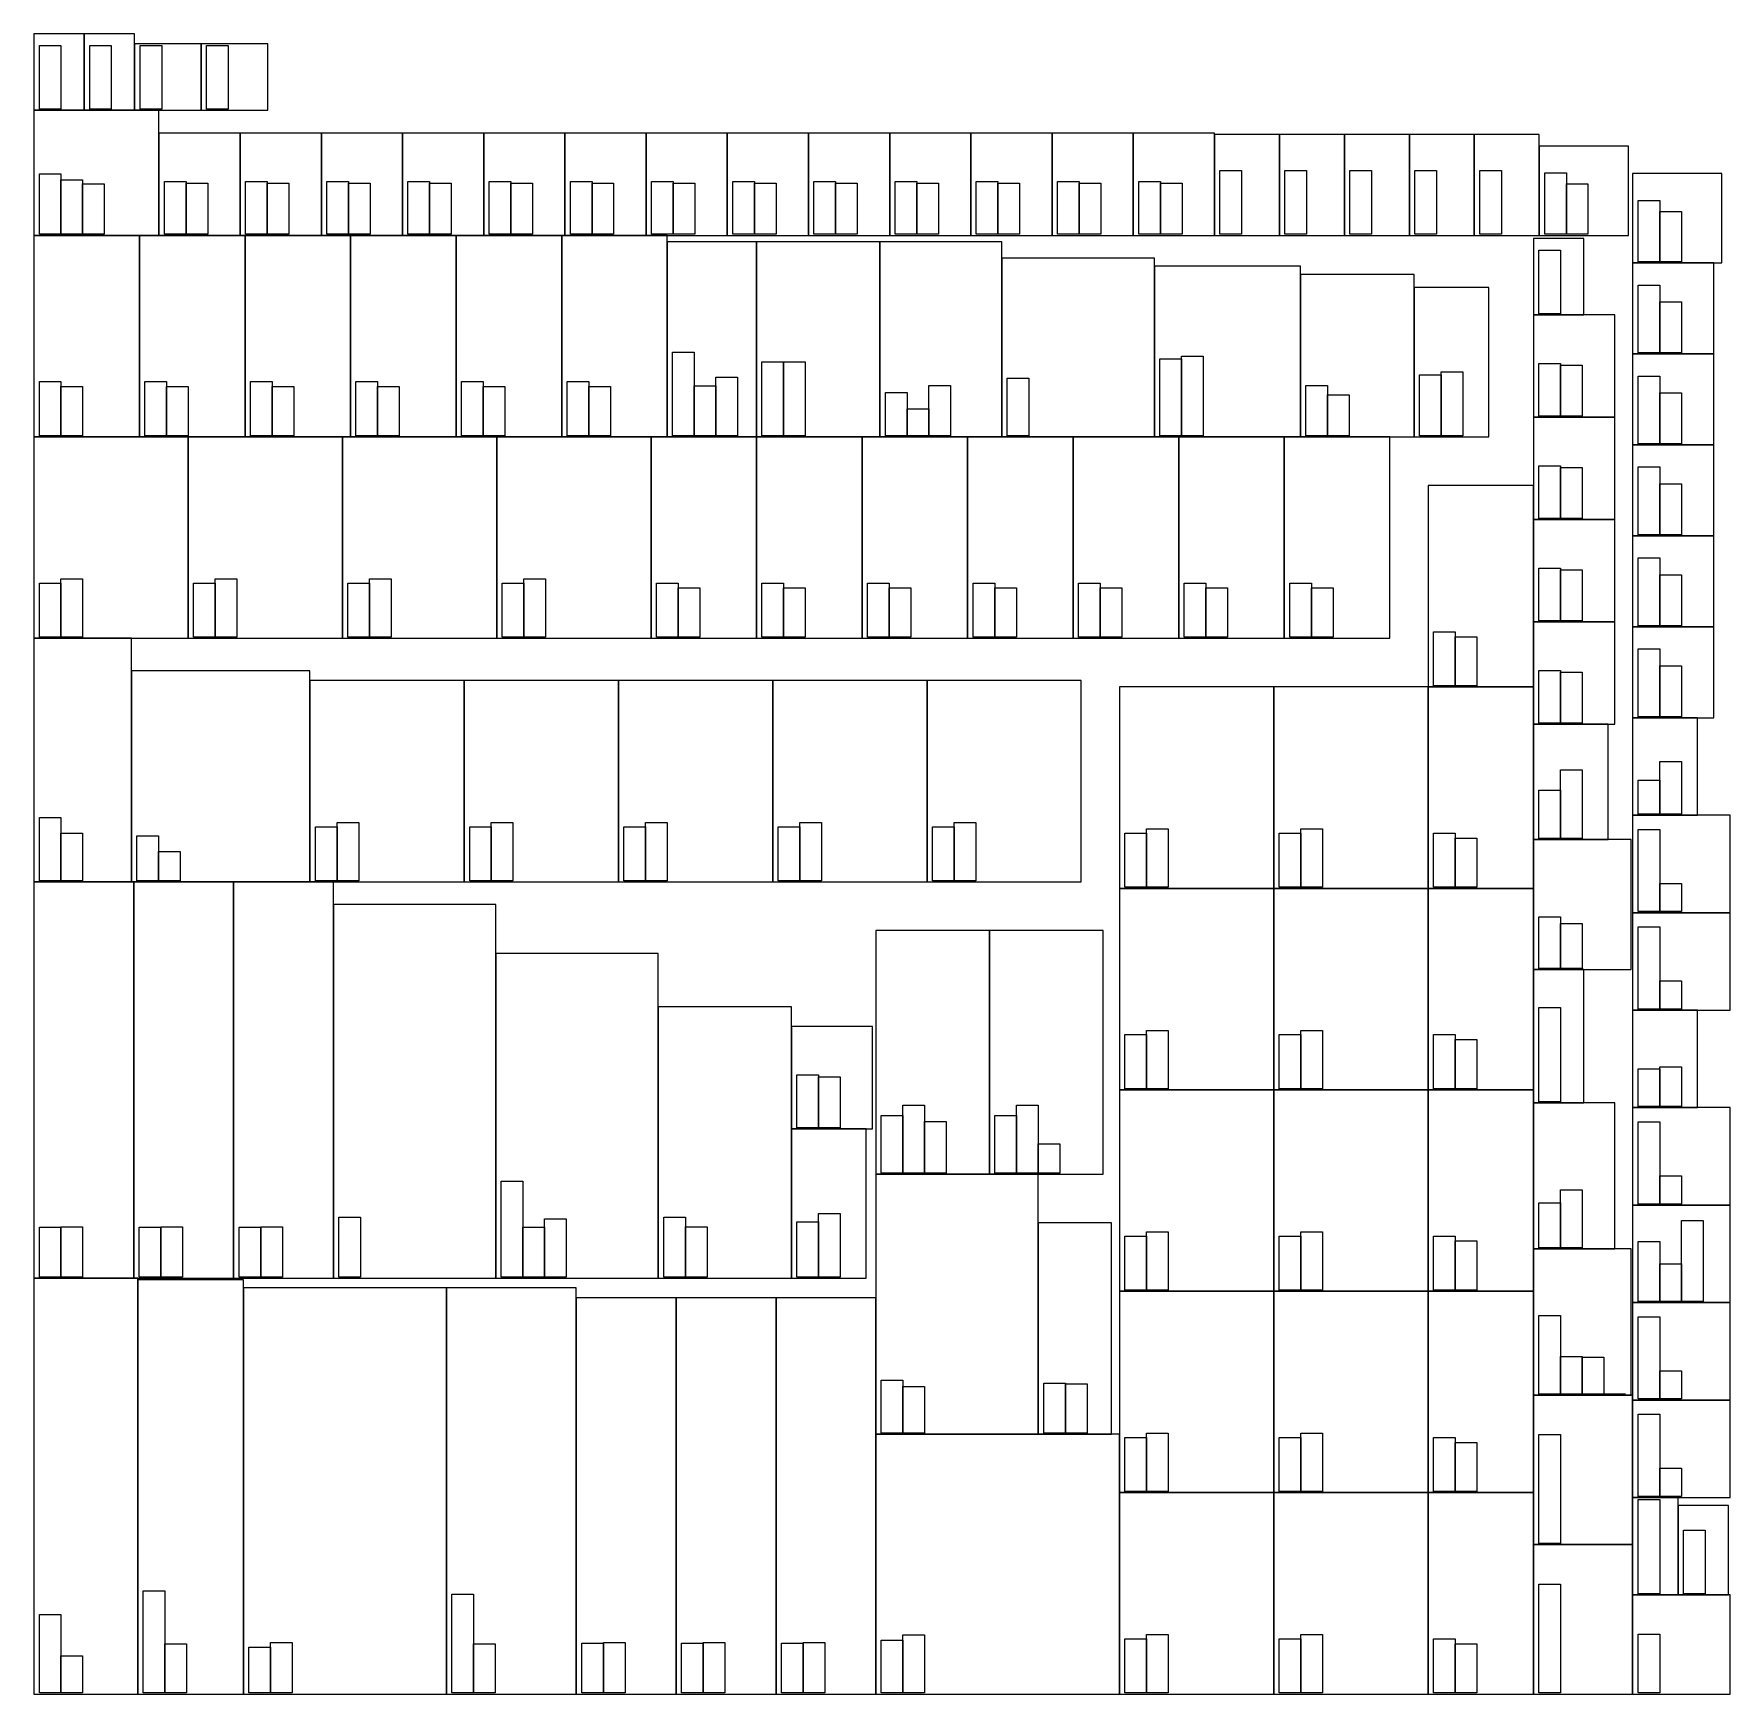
# Model space of a CAD drawing. Header units: millimetres. Extents: x 0 to 313, y 0 to 307.
import ezdxf

# ---------------------------------------------------------------- set-up
doc = ezdxf.new("R2010")
doc.units = ezdxf.units.MM
doc.layers.get('0').update_dxf_attribs({"linetype": 'CONTINUOUS'})

msp = doc.modelspace()

# ---------------------------------------------------------------- linework, layer by layer
for p, q in [((9.3, 306.6), (0, 306.6)), ((0, 306.6), (0, 292.5)), ((9.3, 292.5), (9.3, 306.6)), ((18.6, 306.6), (9.3, 306.6)), ((9.3, 306.6), (9.3, 292.5)), ((18.6, 292.5), (18.6, 306.6)), ((30.9, 304.8), (18.6, 304.8)), ((18.6, 304.8), (18.6, 292.5)), ((30.9, 292.5), (30.9, 304.8)), ((43.2, 304.8), (30.9, 304.8)), ((30.9, 304.8), (30.9, 292.5)), ((43.2, 292.5), (43.2, 304.8)), ((23.1, 292.5), (0, 292.5)), ((0, 292.5), (0, 269.4)), ((0, 292.5), (9.3, 292.5)), ((9.3, 292.5), (18.6, 292.5)), ((18.6, 292.5), (30.9, 292.5)), ((23.1, 269.4), (23.1, 292.5)), ((30.9, 292.5), (43.2, 292.5)), ((38.1, 288.3), (23.1, 288.3)), ((23.1, 288.3), (23.1, 269.4)), ((38.1, 269.4), (38.1, 288.3)), ((53.1, 288.3), (38.1, 288.3)), ((38.1, 288.3), (38.1, 269.4)), ((53.1, 269.4), (53.1, 288.3)), ((68.1, 288.3), (53.1, 288.3)), ((53.1, 288.3), (53.1, 269.4)), ((68.1, 269.4), (68.1, 288.3)), ((83.1, 288.3), (68.1, 288.3)), ((68.1, 288.3), (68.1, 269.4)), ((83.1, 269.4), (83.1, 288.3)), ((98.1, 288.3), (83.1, 288.3)), ((83.1, 288.3), (83.1, 269.4)), ((98.1, 269.4), (98.1, 288.3)), ((113.1, 288.3), (98.1, 288.3)), ((98.1, 288.3), (98.1, 269.4)), ((113.1, 269.4), (113.1, 288.3)), ((128.1, 288.3), (113.1, 288.3)), ((113.1, 288.3), (113.1, 269.4)), ((128.1, 269.4), (128.1, 288.3)), ((143.1, 288.3), (128.1, 288.3)), ((128.1, 288.3), (128.1, 269.4)), ((143.1, 269.4), (143.1, 288.3)), ((158.1, 288.3), (143.1, 288.3)), ((143.1, 288.3), (143.1, 269.4)), ((158.1, 269.4), (158.1, 288.3)), ((173.1, 288.3), (158.1, 288.3)), ((158.1, 288.3), (158.1, 269.4)), ((173.1, 269.4), (173.1, 288.3)), ((188.1, 288.3), (173.1, 288.3)), ((173.1, 288.3), (173.1, 269.4)), ((188.1, 269.4), (188.1, 288.3)), ((203.1, 288.3), (188.1, 288.3)), ((188.1, 288.3), (188.1, 269.4)), ((203.1, 269.4), (203.1, 288.3)), ((218.1, 288.3), (203.1, 288.3)), ((203.1, 288.3), (203.1, 269.4)), ((218.1, 269.4), (218.1, 288.3)), ((230.1, 288), (218.1, 288)), ((218.1, 288), (218.1, 269.4)), ((230.1, 269.4), (230.1, 288)), ((242.1, 288), (230.1, 288)), ((230.1, 288), (230.1, 269.4)), ((242.1, 269.4), (242.1, 288)), ((254.1, 288), (242.1, 288)), ((242.1, 288), (242.1, 269.4)), ((254.1, 269.4), (254.1, 288)), ((266.1, 288), (254.1, 288)), ((254.1, 288), (254.1, 269.4)), ((266.1, 269.4), (266.1, 288)), ((278.1, 288), (266.1, 288)), ((266.1, 288), (266.1, 269.4)), ((278.1, 269.4), (278.1, 288)), ((294.6, 285.9), (278.1, 285.9)), ((278.1, 285.9), (278.1, 269.4)), ((294.6, 269.4), (294.6, 285.9)), ((311.85, 280.8), (295.35, 280.8)), ((295.35, 280.8), (295.35, 264.3)), ((311.85, 264.3), (311.85, 280.8)), ((19.5, 269.4), (0, 269.4)), ((0, 269.4), (0, 232.2)), ((0, 269.4), (23.1, 269.4)), ((19.5, 232.2), (19.5, 269.4)), ((39, 269.4), (19.5, 269.4)), ((19.5, 269.4), (19.5, 232.2)), ((23.1, 269.4), (38.1, 269.4)), ((38.1, 269.4), (53.1, 269.4)), ((39, 232.2), (39, 269.4)), ((58.5, 269.4), (39, 269.4)), ((39, 269.4), (39, 232.2)), ((53.1, 269.4), (68.1, 269.4)), ((58.5, 232.2), (58.5, 269.4)), ((78, 269.4), (58.5, 269.4)), ((58.5, 269.4), (58.5, 232.2)), ((68.1, 269.4), (83.1, 269.4)), ((78, 232.2), (78, 269.4)), ((97.5, 269.4), (78, 269.4)), ((78, 269.4), (78, 232.2)), ((83.1, 269.4), (98.1, 269.4)), ((97.5, 232.2), (97.5, 269.4)), ((117, 269.4), (97.5, 269.4)), ((97.5, 269.4), (97.5, 232.2)), ((98.1, 269.4), (113.1, 269.4)), ((113.1, 269.4), (128.1, 269.4)), ((117, 232.2), (117, 269.4)), ((133.5, 268.2), (117, 268.2)), ((117, 268.2), (117, 232.2)), ((128.1, 269.4), (143.1, 269.4)), ((133.5, 232.2), (133.5, 268.2)), ((156.3, 268.2), (133.5, 268.2)), ((133.5, 268.2), (133.5, 232.2)), ((143.1, 269.4), (158.1, 269.4)), ((156.3, 232.2), (156.3, 268.2)), ((178.8, 268.2), (156.3, 268.2)), ((156.3, 268.2), (156.3, 232.2)), ((158.1, 269.4), (173.1, 269.4)), ((173.1, 269.4), (188.1, 269.4)), ((178.8, 232.2), (178.8, 268.2)), ((188.1, 269.4), (203.1, 269.4)), ((203.1, 269.4), (218.1, 269.4)), ((218.1, 269.4), (230.1, 269.4)), ((230.1, 269.4), (242.1, 269.4)), ((242.1, 269.4), (254.1, 269.4)), ((254.1, 269.4), (266.1, 269.4)), ((266.1, 269.4), (278.1, 269.4)), ((286.35, 268.8), (277.05, 268.8)), ((277.05, 268.8), (277.05, 254.7)), ((278.1, 269.4), (294.6, 269.4)), ((286.35, 254.7), (286.35, 268.8)), ((207, 265.2), (178.8, 265.2)), ((178.8, 265.2), (178.8, 232.2)), ((207, 232.2), (207, 265.2)), ((234, 263.7), (207, 263.7)), ((207, 263.7), (207, 232.2)), ((234, 232.2), (234, 263.7)), ((310.35, 264.3), (295.35, 264.3)), ((295.35, 264.3), (295.35, 247.5)), ((295.35, 264.3), (311.85, 264.3)), ((310.35, 247.5), (310.35, 264.3)), ((255, 262.2), (234, 262.2)), ((234, 262.2), (234, 232.2)), ((255, 232.2), (255, 262.2)), ((268.8, 259.8), (255, 259.8)), ((255, 259.8), (255, 232.2)), ((268.8, 232.2), (268.8, 259.8)), ((292.05, 254.7), (277.05, 254.7)), ((277.05, 254.7), (277.05, 235.8)), ((277.05, 254.7), (286.35, 254.7)), ((292.05, 235.8), (292.05, 254.7)), ((310.35, 247.5), (295.35, 247.5)), ((295.35, 247.5), (295.35, 230.7)), ((295.35, 247.5), (310.35, 247.5)), ((310.35, 230.7), (310.35, 247.5)), ((292.05, 235.8), (277.05, 235.8)), ((277.05, 235.8), (277.05, 216.9)), ((277.05, 235.8), (292.05, 235.8)), ((292.05, 216.9), (292.05, 235.8)), ((28.5, 232.2), (0, 232.2)), ((0, 232.2), (0, 195)), ((0, 232.2), (19.5, 232.2)), ((19.5, 232.2), (39, 232.2)), ((28.5, 195), (28.5, 232.2)), ((57, 232.2), (28.5, 232.2)), ((28.5, 232.2), (28.5, 195)), ((39, 232.2), (58.5, 232.2)), ((57, 195), (57, 232.2)), ((85.5, 232.2), (57, 232.2)), ((57, 232.2), (57, 195)), ((58.5, 232.2), (78, 232.2)), ((78, 232.2), (97.5, 232.2)), ((85.5, 195), (85.5, 232.2)), ((114, 232.2), (85.5, 232.2)), ((85.5, 232.2), (85.5, 195)), ((97.5, 232.2), (117, 232.2)), ((114, 195), (114, 232.2)), ((133.5, 232.2), (114, 232.2)), ((114, 232.2), (114, 195)), ((117, 232.2), (133.5, 232.2)), ((133.5, 195), (133.5, 232.2)), ((153, 232.2), (133.5, 232.2)), ((133.5, 232.2), (133.5, 195)), ((133.5, 232.2), (156.3, 232.2)), ((153, 195), (153, 232.2)), ((172.5, 232.2), (153, 232.2)), ((153, 232.2), (153, 195)), ((156.3, 232.2), (178.8, 232.2)), ((172.5, 195), (172.5, 232.2)), ((192, 232.2), (172.5, 232.2)), ((172.5, 232.2), (172.5, 195)), ((178.8, 232.2), (207, 232.2)), ((192, 195), (192, 232.2)), ((211.5, 232.2), (192, 232.2)), ((192, 232.2), (192, 195)), ((207, 232.2), (234, 232.2)), ((211.5, 195), (211.5, 232.2)), ((231, 232.2), (211.5, 232.2)), ((211.5, 232.2), (211.5, 195)), ((231, 195), (231, 232.2)), ((250.5, 232.2), (231, 232.2)), ((231, 232.2), (231, 195)), ((234, 232.2), (255, 232.2)), ((250.5, 195), (250.5, 232.2)), ((255, 232.2), (268.8, 232.2)), ((310.35, 230.7), (295.35, 230.7)), ((295.35, 230.7), (295.35, 213.9)), ((295.35, 230.7), (310.35, 230.7)), ((310.35, 213.9), (310.35, 230.7)), ((277.05, 223.2), (257.55, 223.2)), ((257.55, 223.2), (257.55, 186)), ((277.05, 186), (277.05, 223.2)), ((292.05, 216.9), (277.05, 216.9)), ((277.05, 216.9), (277.05, 198)), ((277.05, 216.9), (292.05, 216.9)), ((292.05, 198), (292.05, 216.9)), ((310.35, 213.9), (295.35, 213.9)), ((295.35, 213.9), (295.35, 197.1)), ((295.35, 213.9), (310.35, 213.9)), ((310.35, 197.1), (310.35, 213.9)), ((292.05, 198), (277.05, 198)), ((277.05, 198), (277.05, 179.1)), ((277.05, 198), (292.05, 198)), ((292.05, 179.1), (292.05, 198)), ((18, 195), (0, 195)), ((0, 195), (0, 150)), ((0, 195), (28.5, 195)), ((18, 150), (18, 195)), ((28.5, 195), (57, 195)), ((57, 195), (85.5, 195)), ((85.5, 195), (114, 195)), ((114, 195), (133.5, 195)), ((133.5, 195), (153, 195)), ((153, 195), (172.5, 195)), ((172.5, 195), (192, 195)), ((192, 195), (211.5, 195)), ((211.5, 195), (231, 195)), ((231, 195), (250.5, 195)), ((310.35, 197.1), (295.35, 197.1)), ((295.35, 197.1), (295.35, 180.3)), ((295.35, 197.1), (310.35, 197.1)), ((310.35, 180.3), (310.35, 197.1)), ((51, 189), (18, 189)), ((18, 189), (18, 150)), ((51, 150), (51, 189)), ((79.5, 187.2), (51, 187.2)), ((51, 187.2), (51, 150)), ((79.5, 150), (79.5, 187.2)), ((108, 187.2), (79.5, 187.2)), ((79.5, 187.2), (79.5, 150)), ((108, 150), (108, 187.2)), ((136.5, 187.2), (108, 187.2)), ((108, 187.2), (108, 150)), ((136.5, 150), (136.5, 187.2)), ((165, 187.2), (136.5, 187.2)), ((136.5, 187.2), (136.5, 150)), ((165, 150), (165, 187.2)), ((193.5, 187.2), (165, 187.2)), ((165, 187.2), (165, 150)), ((193.5, 150), (193.5, 187.2)), ((229.05, 186), (200.55, 186)), ((200.55, 186), (200.55, 148.8)), ((229.05, 148.8), (229.05, 186)), ((257.55, 186), (229.05, 186)), ((229.05, 186), (229.05, 148.8)), ((257.55, 148.8), (257.55, 186)), ((277.05, 186), (257.55, 186)), ((257.55, 186), (257.55, 148.8)), ((257.55, 186), (277.05, 186)), ((277.05, 148.8), (277.05, 186)), ((290.85, 179.1), (277.05, 179.1)), ((277.05, 179.1), (277.05, 157.8)), ((277.05, 179.1), (292.05, 179.1)), ((290.85, 157.8), (290.85, 179.1)), ((307.35, 180.3), (295.35, 180.3)), ((295.35, 180.3), (295.35, 162.3)), ((295.35, 180.3), (310.35, 180.3)), ((307.35, 162.3), (307.35, 180.3)), ((313.35, 162.3), (295.35, 162.3)), ((295.35, 162.3), (295.35, 144.3)), ((295.35, 162.3), (307.35, 162.3)), ((313.35, 144.3), (313.35, 162.3)), ((295.05, 157.8), (277.05, 157.8)), ((277.05, 157.8), (277.05, 133.8)), ((277.05, 157.8), (290.85, 157.8)), ((295.05, 133.8), (295.05, 157.8)), ((18.45, 150), (0, 150)), ((0, 150), (0, 76.8)), ((0, 150), (18, 150)), ((18, 150), (51, 150)), ((18.45, 76.8), (18.45, 150)), ((36.9, 150), (18.45, 150)), ((18.45, 150), (18.45, 76.8)), ((36.9, 76.8), (36.9, 150)), ((55.35, 150), (36.9, 150)), ((36.9, 150), (36.9, 76.8)), ((51, 150), (79.5, 150)), ((55.35, 76.8), (55.35, 150)), ((79.5, 150), (108, 150)), ((108, 150), (136.5, 150)), ((136.5, 150), (165, 150)), ((165, 150), (193.5, 150)), ((229.05, 148.8), (200.55, 148.8)), ((200.55, 148.8), (200.55, 111.6)), ((200.55, 148.8), (229.05, 148.8)), ((229.05, 111.6), (229.05, 148.8)), ((257.55, 148.8), (229.05, 148.8)), ((229.05, 148.8), (229.05, 111.6)), ((229.05, 148.8), (257.55, 148.8)), ((257.55, 111.6), (257.55, 148.8)), ((277.05, 148.8), (257.55, 148.8)), ((257.55, 148.8), (257.55, 111.6)), ((257.55, 148.8), (277.05, 148.8)), ((277.05, 111.6), (277.05, 148.8)), ((85.35, 145.8), (55.35, 145.8)), ((55.35, 145.8), (55.35, 76.8)), ((85.35, 76.8), (85.35, 145.8)), ((313.35, 144.3), (295.35, 144.3)), ((295.35, 144.3), (295.35, 126.3)), ((295.35, 144.3), (313.35, 144.3)), ((313.35, 126.3), (313.35, 144.3)), ((176.55, 141), (155.55, 141)), ((155.55, 141), (155.55, 96)), ((176.55, 96), (176.55, 141)), ((197.55, 141), (176.55, 141)), ((176.55, 141), (176.55, 96)), ((197.55, 96), (197.55, 141)), ((115.35, 136.8), (85.35, 136.8)), ((85.35, 136.8), (85.35, 76.8)), ((115.35, 76.8), (115.35, 136.8)), ((286.35, 133.8), (277.05, 133.8)), ((277.05, 133.8), (277.05, 109.2)), ((277.05, 133.8), (295.05, 133.8)), ((286.35, 109.2), (286.35, 133.8)), ((139.95, 126.9), (115.35, 126.9)), ((115.35, 126.9), (115.35, 76.8)), ((139.95, 76.8), (139.95, 126.9)), ((307.35, 126.3), (295.35, 126.3)), ((295.35, 126.3), (295.35, 108.3)), ((295.35, 126.3), (313.35, 126.3)), ((307.35, 108.3), (307.35, 126.3)), ((154.95, 123.3), (139.95, 123.3)), ((139.95, 123.3), (139.95, 104.4)), ((154.95, 104.4), (154.95, 123.3)), ((229.05, 111.6), (200.55, 111.6)), ((200.55, 111.6), (200.55, 74.4)), ((200.55, 111.6), (229.05, 111.6)), ((229.05, 74.4), (229.05, 111.6)), ((257.55, 111.6), (229.05, 111.6)), ((229.05, 111.6), (229.05, 74.4)), ((229.05, 111.6), (257.55, 111.6)), ((257.55, 74.4), (257.55, 111.6)), ((277.05, 111.6), (257.55, 111.6)), ((257.55, 111.6), (257.55, 74.4)), ((257.55, 111.6), (277.05, 111.6)), ((277.05, 74.4), (277.05, 111.6)), ((292.05, 109.2), (277.05, 109.2)), ((277.05, 109.2), (277.05, 82.2)), ((277.05, 109.2), (286.35, 109.2)), ((292.05, 82.2), (292.05, 109.2)), ((313.35, 108.3), (295.35, 108.3)), ((295.35, 108.3), (295.35, 90.3)), ((295.35, 108.3), (307.35, 108.3)), ((313.35, 90.3), (313.35, 108.3)), ((153.75, 104.4), (139.95, 104.4)), ((139.95, 104.4), (139.95, 76.8)), ((139.95, 104.4), (154.95, 104.4)), ((153.75, 76.8), (153.75, 104.4)), ((185.55, 96), (155.55, 96)), ((155.55, 96), (155.55, 48)), ((155.55, 96), (176.55, 96)), ((176.55, 96), (197.55, 96)), ((185.55, 48), (185.55, 96)), ((313.35, 90.3), (295.35, 90.3)), ((295.35, 90.3), (295.35, 72.3)), ((295.35, 90.3), (313.35, 90.3)), ((313.35, 72.3), (313.35, 90.3)), ((199.05, 87), (185.55, 87)), ((185.55, 87), (185.55, 48)), ((199.05, 48), (199.05, 87)), ((295.05, 82.2), (277.05, 82.2)), ((277.05, 82.2), (277.05, 55.2)), ((277.05, 82.2), (292.05, 82.2)), ((295.05, 55.2), (295.05, 82.2)), ((19.2, 76.8), (0, 76.8)), ((0, 76.8), (0, 0)), ((0, 76.8), (18.45, 76.8)), ((18.45, 76.8), (36.9, 76.8)), ((19.2, 0), (19.2, 76.8)), ((38.7, 76.5), (19.2, 76.5)), ((19.2, 76.5), (19.2, 0)), ((36.9, 76.8), (55.35, 76.8)), ((38.7, 0), (38.7, 76.5)), ((55.35, 76.8), (85.35, 76.8)), ((85.35, 76.8), (115.35, 76.8)), ((115.35, 76.8), (139.95, 76.8)), ((139.95, 76.8), (153.75, 76.8)), ((76.2, 75), (38.7, 75)), ((38.7, 75), (38.7, 0)), ((76.2, 0), (76.2, 75)), ((100.2, 75), (76.2, 75)), ((76.2, 75), (76.2, 0)), ((100.2, 0), (100.2, 75)), ((118.65, 73.2), (100.2, 73.2)), ((100.2, 73.2), (100.2, 0)), ((118.65, 0), (118.65, 73.2)), ((137.1, 73.2), (118.65, 73.2)), ((118.65, 73.2), (118.65, 0)), ((137.1, 0), (137.1, 73.2)), ((155.55, 73.2), (137.1, 73.2)), ((137.1, 73.2), (137.1, 0)), ((155.55, 0), (155.55, 73.2)), ((229.05, 74.4), (200.55, 74.4)), ((200.55, 74.4), (200.55, 37.2)), ((200.55, 74.4), (229.05, 74.4)), ((229.05, 37.2), (229.05, 74.4)), ((257.55, 74.4), (229.05, 74.4)), ((229.05, 74.4), (229.05, 37.2)), ((229.05, 74.4), (257.55, 74.4)), ((257.55, 37.2), (257.55, 74.4)), ((277.05, 74.4), (257.55, 74.4)), ((257.55, 74.4), (257.55, 37.2)), ((257.55, 74.4), (277.05, 74.4)), ((277.05, 37.2), (277.05, 74.4)), ((313.35, 72.3), (295.35, 72.3)), ((295.35, 72.3), (295.35, 54.3)), ((295.35, 72.3), (313.35, 72.3)), ((313.35, 54.3), (313.35, 72.3)), ((295.35, 55.2), (277.05, 55.2)), ((277.05, 55.2), (277.05, 27.6)), ((277.05, 55.2), (295.05, 55.2)), ((294.05, 55.4), (290.05, 55.4)), ((290.05, 55.4), (290.05, 55.4)), ((290.05, 55.4), (294.05, 55.4)), ((294.05, 55.4), (294.05, 55.4)), ((295.35, 27.6), (295.35, 55.2)), ((313.35, 54.3), (295.35, 54.3)), ((295.35, 54.3), (295.35, 36.3)), ((295.35, 54.3), (313.35, 54.3)), ((313.35, 36.3), (313.35, 54.3)), ((200.55, 48), (155.55, 48)), ((155.55, 48), (155.55, 0)), ((155.55, 48), (185.55, 48)), ((185.55, 48), (199.05, 48)), ((200.55, 0), (200.55, 48)), ((229.05, 37.2), (200.55, 37.2)), ((200.55, 37.2), (200.55, 0)), ((200.55, 37.2), (229.05, 37.2)), ((229.05, 0), (229.05, 37.2)), ((257.55, 37.2), (229.05, 37.2)), ((229.05, 37.2), (229.05, 0)), ((229.05, 37.2), (257.55, 37.2)), ((257.55, 0), (257.55, 37.2)), ((277.05, 37.2), (257.55, 37.2)), ((257.55, 37.2), (257.55, 0)), ((257.55, 37.2), (277.05, 37.2)), ((277.05, 0), (277.05, 37.2)), ((303.75, 36.3), (295.35, 36.3)), ((295.35, 36.3), (295.35, 18.3)), ((295.35, 36.3), (313.35, 36.3)), ((303.75, 18.3), (303.75, 36.3)), ((313.05, 34.8), (303.75, 34.8)), ((303.75, 34.8), (303.75, 18.3)), ((313.05, 18.3), (313.05, 34.8)), ((295.35, 27.6), (277.05, 27.6)), ((277.05, 27.6), (277.05, 0)), ((277.05, 27.6), (295.35, 27.6)), ((295.35, 0), (295.35, 27.6)), ((313.35, 18.3), (295.35, 18.3)), ((295.35, 18.3), (295.35, 0)), ((295.35, 18.3), (303.75, 18.3)), ((303.75, 18.3), (313.05, 18.3)), ((313.35, 0), (313.35, 18.3)), ((0, 0), (19.2, 0)), ((19.2, 0), (38.7, 0)), ((38.7, 0), (76.2, 0)), ((76.2, 0), (100.2, 0)), ((100.2, 0), (118.65, 0)), ((118.65, 0), (137.1, 0)), ((137.1, 0), (155.55, 0)), ((155.55, 0), (200.55, 0)), ((200.55, 0), (229.05, 0)), ((229.05, 0), (257.55, 0)), ((257.55, 0), (277.05, 0)), ((277.05, 0), (295.35, 0)), ((295.35, 0), (313.35, 0))]:
    msp.add_line(p, q)
for points in [[(5, 304.47), (5, 292.7), (1, 292.7), (1, 304.47)], [(14.3, 304.47), (14.3, 292.7), (10.3, 292.7), (10.3, 304.47)], [(23.6, 304.47), (23.6, 292.7), (19.6, 292.7), (19.6, 304.47)], [(35.9, 304.47), (35.9, 292.7), (31.9, 292.7), (31.9, 304.47)], [(5, 280.78), (5, 269.6), (1, 269.6), (1, 280.78)], [(9, 279.64), (9, 269.6), (5, 269.6), (5, 279.64)], [(13, 278.9), (13, 269.6), (9, 269.6), (9, 278.9)], [(28.1, 279.35), (28.1, 269.6), (24.1, 269.6), (24.1, 279.35)], [(32.1, 279.01), (32.1, 269.6), (28.1, 269.6), (28.1, 279.01)], [(43.1, 279.35), (43.1, 269.6), (39.1, 269.6), (39.1, 279.35)], [(47.1, 279.01), (47.1, 269.6), (43.1, 269.6), (43.1, 279.01)], [(58.1, 279.35), (58.1, 269.6), (54.1, 269.6), (54.1, 279.35)], [(62.1, 279.01), (62.1, 269.6), (58.1, 269.6), (58.1, 279.01)], [(73.1, 279.35), (73.1, 269.6), (69.1, 269.6), (69.1, 279.35)], [(77.1, 279.01), (77.1, 269.6), (73.1, 269.6), (73.1, 279.01)], [(88.1, 279.35), (88.1, 269.6), (84.1, 269.6), (84.1, 279.35)], [(92.1, 279.01), (92.1, 269.6), (88.1, 269.6), (88.1, 279.01)], [(103.1, 279.35), (103.1, 269.6), (99.1, 269.6), (99.1, 279.35)], [(107.1, 279.01), (107.1, 269.6), (103.1, 269.6), (103.1, 279.01)], [(118.1, 279.35), (118.1, 269.6), (114.1, 269.6), (114.1, 279.35)], [(122.1, 279.01), (122.1, 269.6), (118.1, 269.6), (118.1, 279.01)], [(133.1, 279.35), (133.1, 269.6), (129.1, 269.6), (129.1, 279.35)], [(137.1, 279.01), (137.1, 269.6), (133.1, 269.6), (133.1, 279.01)], [(148.1, 279.35), (148.1, 269.6), (144.1, 269.6), (144.1, 279.35)], [(152.1, 279.01), (152.1, 269.6), (148.1, 269.6), (148.1, 279.01)], [(163.1, 279.35), (163.1, 269.6), (159.1, 269.6), (159.1, 279.35)], [(167.1, 279.01), (167.1, 269.6), (163.1, 269.6), (163.1, 279.01)], [(178.1, 279.35), (178.1, 269.6), (174.1, 269.6), (174.1, 279.35)], [(182.1, 279.01), (182.1, 269.6), (178.1, 269.6), (178.1, 279.01)], [(193.1, 279.35), (193.1, 269.6), (189.1, 269.6), (189.1, 279.35)], [(197.1, 279.01), (197.1, 269.6), (193.1, 269.6), (193.1, 279.01)], [(208.1, 279.35), (208.1, 269.6), (204.1, 269.6), (204.1, 279.35)], [(212.1, 279.01), (212.1, 269.6), (208.1, 269.6), (208.1, 279.01)], [(223.1, 281.37), (223.1, 269.6), (219.1, 269.6), (219.1, 281.37)], [(235.1, 281.37), (235.1, 269.6), (231.1, 269.6), (231.1, 281.37)], [(247.1, 281.37), (247.1, 269.6), (243.1, 269.6), (243.1, 281.37)], [(259.1, 281.37), (259.1, 269.6), (255.1, 269.6), (255.1, 281.37)], [(271.1, 281.37), (271.1, 269.6), (267.1, 269.6), (267.1, 281.37)], [(283.1, 280.95), (283.1, 269.6), (279.1, 269.6), (279.1, 280.95)], [(287.1, 278.9), (287.1, 269.6), (283.1, 269.6), (283.1, 278.9)], [(300.35, 275.85), (300.35, 264.5), (296.35, 264.5), (296.35, 275.85)], [(304.35, 273.8), (304.35, 264.5), (300.35, 264.5), (300.35, 273.8)], [(282.05, 266.67), (282.05, 254.9), (278.05, 254.9), (278.05, 266.67)], [(300.35, 260.22), (300.35, 247.7), (296.35, 247.7), (296.35, 260.22)], [(304.35, 257.11), (304.35, 247.7), (300.35, 247.7), (300.35, 257.11)], [(122, 247.85), (122, 232.4), (118, 232.4), (118, 247.85)], [(138.5, 246.05), (138.5, 232.4), (134.5, 232.4), (134.5, 246.05)], [(142.5, 246.06), (142.5, 232.4), (138.5, 232.4), (138.5, 246.06)], [(212, 246.57), (212, 232.4), (208, 232.4), (208, 246.57)], [(216, 247.06), (216, 232.4), (212, 232.4), (212, 247.06)], [(282.05, 245.75), (282.05, 236), (278.05, 236), (278.05, 245.75)], [(286.05, 245.41), (286.05, 236), (282.05, 236), (282.05, 245.41)], [(5, 242.39), (5, 232.4), (1, 232.4), (1, 242.39)], [(9, 241.48), (9, 232.4), (5, 232.4), (5, 241.48)], [(24.5, 242.39), (24.5, 232.4), (20.5, 232.4), (20.5, 242.39)], [(28.5, 241.48), (28.5, 232.4), (24.5, 232.4), (24.5, 241.48)], [(44, 242.39), (44, 232.4), (40, 232.4), (40, 242.39)], [(48, 241.48), (48, 232.4), (44, 232.4), (44, 241.48)], [(63.5, 242.39), (63.5, 232.4), (59.5, 232.4), (59.5, 242.39)], [(67.5, 241.48), (67.5, 232.4), (63.5, 232.4), (63.5, 241.48)], [(83, 242.39), (83, 232.4), (79, 232.4), (79, 242.39)], [(87, 241.48), (87, 232.4), (83, 232.4), (83, 241.48)], [(102.5, 242.39), (102.5, 232.4), (98.5, 232.4), (98.5, 242.39)], [(106.5, 241.48), (106.5, 232.4), (102.5, 232.4), (102.5, 241.48)], [(126, 241.6), (126, 232.4), (122, 232.4), (122, 241.6)], [(130, 243.18), (130, 232.4), (126, 232.4), (126, 243.18)], [(169.3, 241.7), (169.3, 232.4), (165.3, 232.4), (165.3, 241.7)], [(183.8, 243.05), (183.8, 232.4), (179.8, 232.4), (179.8, 243.05)], [(239, 241.7), (239, 232.4), (235, 232.4), (235, 241.7)], [(260, 243.63), (260, 232.4), (256, 232.4), (256, 243.63)], [(264, 244.17), (264, 232.4), (260, 232.4), (260, 244.17)], [(300.35, 243.42), (300.35, 230.9), (296.35, 230.9), (296.35, 243.42)], [(161.3, 240.4), (161.3, 232.4), (157.3, 232.4), (157.3, 240.4)], [(243, 239.97), (243, 232.4), (239, 232.4), (239, 239.97)], [(304.35, 240.31), (304.35, 230.9), (300.35, 230.9), (300.35, 240.31)], [(165.3, 237.39), (165.3, 232.4), (161.3, 232.4), (161.3, 237.39)], [(282.05, 226.85), (282.05, 217.1), (278.05, 217.1), (278.05, 226.85)], [(286.05, 226.51), (286.05, 217.1), (282.05, 217.1), (282.05, 226.51)], [(300.35, 226.62), (300.35, 214.1), (296.35, 214.1), (296.35, 226.62)], [(304.35, 223.51), (304.35, 214.1), (300.35, 214.1), (300.35, 223.51)], [(282.05, 207.95), (282.05, 198.2), (278.05, 198.2), (278.05, 207.95)], [(286.05, 207.61), (286.05, 198.2), (282.05, 198.2), (282.05, 207.61)], [(300.35, 209.82), (300.35, 197.3), (296.35, 197.3), (296.35, 209.82)], [(5, 205.19), (5, 195.2), (1, 195.2), (1, 205.19)], [(9, 205.98), (9, 195.2), (5, 195.2), (5, 205.98)], [(33.5, 205.19), (33.5, 195.2), (29.5, 195.2), (29.5, 205.19)], [(37.5, 205.98), (37.5, 195.2), (33.5, 195.2), (33.5, 205.98)], [(62, 205.19), (62, 195.2), (58, 195.2), (58, 205.19)], [(66, 205.98), (66, 195.2), (62, 195.2), (62, 205.98)], [(90.5, 205.19), (90.5, 195.2), (86.5, 195.2), (86.5, 205.19)], [(94.5, 205.98), (94.5, 195.2), (90.5, 195.2), (90.5, 205.98)], [(119, 205.19), (119, 195.2), (115, 195.2), (115, 205.19)], [(123, 204.28), (123, 195.2), (119, 195.2), (119, 204.28)], [(138.5, 205.19), (138.5, 195.2), (134.5, 195.2), (134.5, 205.19)], [(142.5, 204.28), (142.5, 195.2), (138.5, 195.2), (138.5, 204.28)], [(158, 205.19), (158, 195.2), (154, 195.2), (154, 205.19)], [(162, 204.28), (162, 195.2), (158, 195.2), (158, 204.28)], [(177.5, 205.19), (177.5, 195.2), (173.5, 195.2), (173.5, 205.19)], [(181.5, 204.28), (181.5, 195.2), (177.5, 195.2), (177.5, 204.28)], [(197, 205.19), (197, 195.2), (193, 195.2), (193, 205.19)], [(201, 204.28), (201, 195.2), (197, 195.2), (197, 204.28)], [(216.5, 205.19), (216.5, 195.2), (212.5, 195.2), (212.5, 205.19)], [(220.5, 204.28), (220.5, 195.2), (216.5, 195.2), (216.5, 204.28)], [(236, 205.19), (236, 195.2), (232, 195.2), (232, 205.19)], [(240, 204.28), (240, 195.2), (236, 195.2), (236, 204.28)], [(304.35, 206.71), (304.35, 197.3), (300.35, 197.3), (300.35, 206.71)], [(262.55, 196.19), (262.55, 186.2), (258.55, 186.2), (258.55, 196.19)], [(266.55, 195.28), (266.55, 186.2), (262.55, 186.2), (262.55, 195.28)], [(300.35, 193.02), (300.35, 180.5), (296.35, 180.5), (296.35, 193.02)], [(282.05, 189.05), (282.05, 179.3), (278.05, 179.3), (278.05, 189.05)], [(286.05, 188.71), (286.05, 179.3), (282.05, 179.3), (282.05, 188.71)], [(304.35, 189.91), (304.35, 180.5), (300.35, 180.5), (300.35, 189.91)], [(286.05, 170.67), (286.05, 158), (282.05, 158), (282.05, 170.67)], [(304.35, 172.26), (304.35, 162.5), (300.35, 162.5), (300.35, 172.26)], [(282.05, 166.96), (282.05, 158), (278.05, 158), (278.05, 166.96)], [(300.35, 168.8), (300.35, 162.5), (296.35, 162.5), (296.35, 168.8)], [(5, 161.86), (5, 150.2), (1, 150.2), (1, 161.86)], [(56, 160.19), (56, 150.2), (52, 150.2), (52, 160.19)], [(60, 160.98), (60, 150.2), (56, 150.2), (56, 160.98)], [(84.5, 160.19), (84.5, 150.2), (80.5, 150.2), (80.5, 160.19)], [(88.5, 160.98), (88.5, 150.2), (84.5, 150.2), (84.5, 160.98)], [(113, 160.19), (113, 150.2), (109, 150.2), (109, 160.19)], [(117, 160.98), (117, 150.2), (113, 150.2), (113, 160.98)], [(141.5, 160.19), (141.5, 150.2), (137.5, 150.2), (137.5, 160.19)], [(145.5, 160.98), (145.5, 150.2), (141.5, 150.2), (141.5, 160.98)], [(170, 160.19), (170, 150.2), (166, 150.2), (166, 160.19)], [(174, 160.98), (174, 150.2), (170, 150.2), (170, 160.98)], [(9, 158.98), (9, 150.2), (5, 150.2), (5, 158.98)], [(23, 158.51), (23, 150.2), (19, 150.2), (19, 158.51)], [(205.55, 158.99), (205.55, 149), (201.55, 149), (201.55, 158.99)], [(209.55, 159.78), (209.55, 149), (205.55, 149), (205.55, 159.78)], [(234.05, 158.99), (234.05, 149), (230.05, 149), (230.05, 158.99)], [(238.05, 159.78), (238.05, 149), (234.05, 149), (234.05, 159.78)], [(262.55, 158.99), (262.55, 149), (258.55, 149), (258.55, 158.99)], [(266.55, 158.08), (266.55, 149), (262.55, 149), (262.55, 158.08)], [(300.35, 159.69), (300.35, 144.5), (296.35, 144.5), (296.35, 159.69)], [(27, 155.62), (27, 150.2), (23, 150.2), (23, 155.62)], [(304.35, 149.71), (304.35, 144.5), (300.35, 144.5), (300.35, 149.71)], [(282.05, 143.54), (282.05, 134), (278.05, 134), (278.05, 143.54)], [(286.05, 142.31), (286.05, 134), (282.05, 134), (282.05, 142.31)], [(300.35, 141.69), (300.35, 126.5), (296.35, 126.5), (296.35, 141.69)], [(304.35, 131.71), (304.35, 126.5), (300.35, 126.5), (300.35, 131.71)], [(282.05, 126.81), (282.05, 109.4), (278.05, 109.4), (278.05, 126.81)], [(209.55, 122.58), (209.55, 111.8), (205.55, 111.8), (205.55, 122.58)], [(238.05, 122.58), (238.05, 111.8), (234.05, 111.8), (234.05, 122.58)], [(205.55, 121.79), (205.55, 111.8), (201.55, 111.8), (201.55, 121.79)], [(234.05, 121.79), (234.05, 111.8), (230.05, 111.8), (230.05, 121.79)], [(262.55, 121.79), (262.55, 111.8), (258.55, 111.8), (258.55, 121.79)], [(266.55, 120.88), (266.55, 111.8), (262.55, 111.8), (262.55, 120.88)], [(144.95, 114.35), (144.95, 104.6), (140.95, 104.6), (140.95, 114.35)], [(148.95, 114.01), (148.95, 104.6), (144.95, 104.6), (144.95, 114.01)], [(300.35, 115.46), (300.35, 108.5), (296.35, 108.5), (296.35, 115.46)], [(304.35, 115.83), (304.35, 108.5), (300.35, 108.5), (300.35, 115.83)], [(160.55, 106.83), (160.55, 96.2), (156.55, 96.2), (156.55, 106.83)], [(164.55, 108.74), (164.55, 96.2), (160.55, 96.2), (160.55, 108.74)], [(181.55, 106.83), (181.55, 96.2), (177.55, 96.2), (177.55, 106.83)], [(185.55, 108.74), (185.55, 96.2), (181.55, 96.2), (181.55, 108.74)], [(168.55, 105.75), (168.55, 96.2), (164.55, 96.2), (164.55, 105.75)], [(300.35, 105.69), (300.35, 90.5), (296.35, 90.5), (296.35, 105.69)], [(189.55, 101.62), (189.55, 96.2), (185.55, 96.2), (185.55, 101.62)], [(90.35, 94.72), (90.35, 77), (86.35, 77), (86.35, 94.72)], [(304.35, 95.71), (304.35, 90.5), (300.35, 90.5), (300.35, 95.71)], [(286.05, 93.15), (286.05, 82.4), (282.05, 82.4), (282.05, 93.15)], [(60.35, 88.09), (60.35, 77), (56.35, 77), (56.35, 88.09)], [(98.35, 87.78), (98.35, 77), (94.35, 77), (94.35, 87.78)], [(120.35, 88.07), (120.35, 77), (116.35, 77), (116.35, 88.07)], [(148.95, 88.77), (148.95, 77), (144.95, 77), (144.95, 88.77)], [(282.05, 90.7), (282.05, 82.4), (278.05, 82.4), (278.05, 90.7)], [(5, 86.2), (5, 77), (1, 77), (1, 86.2)], [(9, 86.3), (9, 77), (5, 77), (5, 86.3)], [(23.45, 86.2), (23.45, 77), (19.45, 77), (19.45, 86.2)], [(27.45, 86.3), (27.45, 77), (23.45, 77), (23.45, 86.3)], [(41.9, 86.2), (41.9, 77), (37.9, 77), (37.9, 86.2)], [(45.9, 86.3), (45.9, 77), (41.9, 77), (41.9, 86.3)], [(94.35, 86.2), (94.35, 77), (90.35, 77), (90.35, 86.2)], [(124.35, 86.3), (124.35, 77), (120.35, 77), (120.35, 86.3)], [(144.95, 87.21), (144.95, 77), (140.95, 77), (140.95, 87.21)], [(209.55, 85.38), (209.55, 74.6), (205.55, 74.6), (205.55, 85.38)], [(238.05, 85.38), (238.05, 74.6), (234.05, 74.6), (234.05, 85.38)], [(308.35, 87.48), (308.35, 72.5), (304.35, 72.5), (304.35, 87.48)], [(205.55, 84.59), (205.55, 74.6), (201.55, 74.6), (201.55, 84.59)], [(234.05, 84.59), (234.05, 74.6), (230.05, 74.6), (230.05, 84.59)], [(262.55, 84.59), (262.55, 74.6), (258.55, 74.6), (258.55, 84.59)], [(266.55, 83.68), (266.55, 74.6), (262.55, 74.6), (262.55, 83.68)], [(300.35, 83.58), (300.35, 72.5), (296.35, 72.5), (296.35, 83.58)], [(304.35, 79.46), (304.35, 72.5), (300.35, 72.5), (300.35, 79.46)], [(282.05, 69.9), (282.05, 55.4), (278.05, 55.4), (278.05, 69.9)], [(300.35, 69.69), (300.35, 54.5), (296.35, 54.5), (296.35, 69.69)], [(286.05, 62.36), (286.05, 55.4), (282.05, 55.4), (282.05, 62.36)], [(290.05, 62.25), (290.05, 55.4), (286.05, 55.4), (286.05, 62.25)], [(304.35, 59.71), (304.35, 54.5), (300.35, 54.5), (300.35, 59.71)], [(160.55, 57.97), (160.55, 48.2), (156.55, 48.2), (156.55, 57.97)], [(164.55, 56.82), (164.55, 48.2), (160.55, 48.2), (160.55, 56.82)], [(190.55, 57.4), (190.55, 48.2), (186.55, 48.2), (186.55, 57.4)], [(194.55, 57.28), (194.55, 48.2), (190.55, 48.2), (190.55, 57.28)], [(300.35, 51.69), (300.35, 36.5), (296.35, 36.5), (296.35, 51.69)], [(205.55, 47.39), (205.55, 37.4), (201.55, 37.4), (201.55, 47.39)], [(209.55, 48.18), (209.55, 37.4), (205.55, 37.4), (205.55, 48.18)], [(234.05, 47.39), (234.05, 37.4), (230.05, 37.4), (230.05, 47.39)], [(238.05, 48.18), (238.05, 37.4), (234.05, 37.4), (234.05, 48.18)], [(262.55, 47.39), (262.55, 37.4), (258.55, 37.4), (258.55, 47.39)], [(282.05, 47.92), (282.05, 27.8), (278.05, 27.8), (278.05, 47.92)], [(266.55, 46.48), (266.55, 37.4), (262.55, 37.4), (262.55, 46.48)], [(304.35, 41.71), (304.35, 36.5), (300.35, 36.5), (300.35, 41.71)], [(300.35, 35.91), (300.35, 18.5), (296.35, 18.5), (296.35, 35.91)], [(308.75, 30.27), (308.75, 18.5), (304.75, 18.5), (304.75, 30.27)], [(24.2, 19.04), (24.2, 0.2), (20.2, 0.2), (20.2, 19.04)], [(282.05, 20.32), (282.05, 0.2), (278.05, 0.2), (278.05, 20.32)], [(81.2, 18.43), (81.2, 0.2), (77.2, 0.2), (77.2, 18.43)], [(5, 14.7), (5, 0.2), (1, 0.2), (1, 14.7)], [(47.7, 9.5), (47.7, 0.2), (43.7, 0.2), (43.7, 9.5)], [(109.2, 9.5), (109.2, 0.2), (105.2, 0.2), (105.2, 9.5)], [(127.65, 9.5), (127.65, 0.2), (123.65, 0.2), (123.65, 9.5)], [(146.1, 9.5), (146.1, 0.2), (142.1, 0.2), (142.1, 9.5)], [(160.55, 9.97), (160.55, 0.2), (156.55, 0.2), (156.55, 9.97)], [(164.55, 10.95), (164.55, 0.2), (160.55, 0.2), (160.55, 10.95)], [(205.55, 10.19), (205.55, 0.2), (201.55, 0.2), (201.55, 10.19)], [(209.55, 10.98), (209.55, 0.2), (205.55, 0.2), (205.55, 10.98)], [(234.05, 10.19), (234.05, 0.2), (230.05, 0.2), (230.05, 10.19)], [(238.05, 10.98), (238.05, 0.2), (234.05, 0.2), (234.05, 10.98)], [(262.55, 10.19), (262.55, 0.2), (258.55, 0.2), (258.55, 10.19)], [(300.35, 11.04), (300.35, 0.2), (296.35, 0.2), (296.35, 11.04)], [(9, 7.05), (9, 0.2), (5, 0.2), (5, 7.05)], [(28.2, 9.28), (28.2, 0.2), (24.2, 0.2), (24.2, 9.28)], [(43.7, 8.64), (43.7, 0.2), (39.7, 0.2), (39.7, 8.64)], [(85.2, 9.28), (85.2, 0.2), (81.2, 0.2), (81.2, 9.28)], [(105.2, 9.4), (105.2, 0.2), (101.2, 0.2), (101.2, 9.4)], [(123.65, 9.4), (123.65, 0.2), (119.65, 0.2), (119.65, 9.4)], [(142.1, 9.4), (142.1, 0.2), (138.1, 0.2), (138.1, 9.4)], [(266.55, 9.28), (266.55, 0.2), (262.55, 0.2), (262.55, 9.28)]]:
    msp.add_lwpolyline(points, close=True)

doc.saveas('drawing.dxf')
